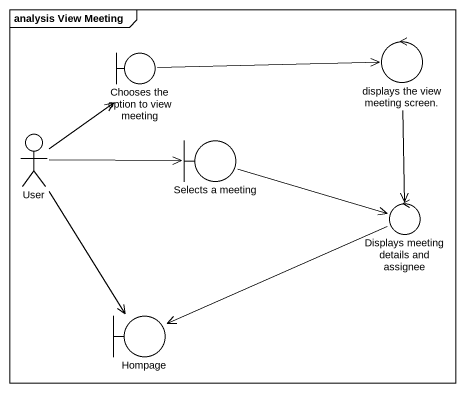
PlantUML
@startuml
mainframe analysis View Meeting
boundary "Chooses the option to view meeting" as Chooses_the_option_to_view
control "displays the view meeting screen." as displays_the_view_meeting
actor User
boundary "Selects a meeting" as Selects_a_meeting
control "Displays meeting details and assignee" as Displays_meeting_details
boundary Hompage
Chooses_the_option_to_view -right-> displays_the_view_meeting
displays_the_view_meeting --> Displays_meeting_details
User -up-> Chooses_the_option_to_view
User -right-> Selects_a_meeting
User --> Hompage
Selects_a_meeting -right-> Displays_meeting_details
Displays_meeting_details -left-> Hompage
@enduml
